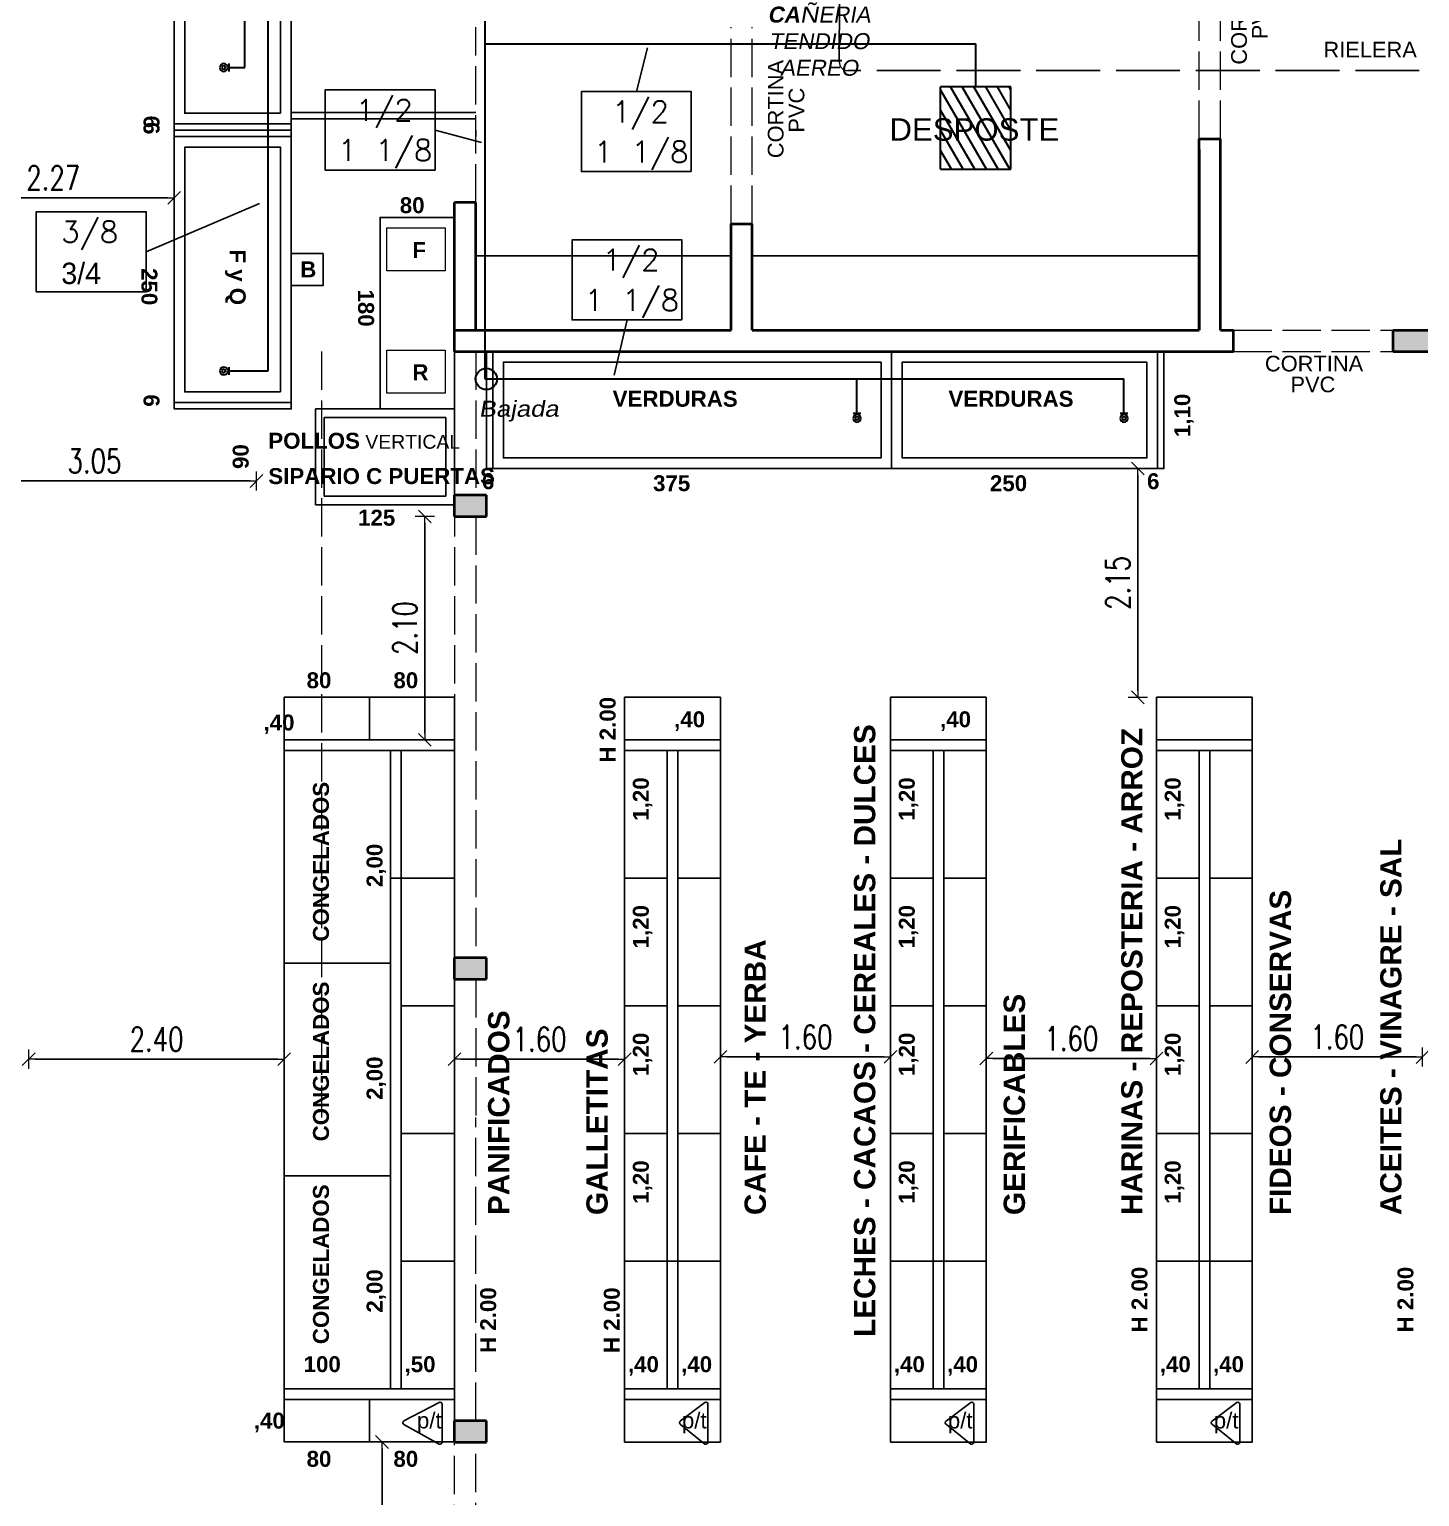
# Model space of a CAD drawing. Header units: millimetres. Extents: x 3657 to 4972, y 469 to 555.
# Drawn here: x 4903.27 to 4916.34, y 501.46 to 515.25 of the extents above; entities that cross this region are included whole.
import ezdxf

# ---------------------------------------------------------------- set-up
doc = ezdxf.new("R2010")
doc.units = ezdxf.units.MM
doc.linetypes.add('ACAD_ISO02W100', pattern=[15, 12, -3])
doc.layers.get('0').update_dxf_attribs({"color": 9})
doc.layers.get('Defpoints').update_dxf_attribs({"color": 9})
for name, color, linetype in [('2-texto', 9, 'Continuous'), ('7-equipamiento', 9, 'Continuous'), ('ELECTR', 9, 'Continuous'), ('IFA-MEDIA 02', 40, 'Continuous'), ('IFA-TEXTOS', 70, 'Continuous'), ('referencias 001', 9, 'Continuous')]:
    doc.layers.add(name, color=color, linetype=linetype)
for name, color, linetype, lineweight in [('8-cota equipam.', 9, 'Continuous', 5), ('cotas', 9, 'Continuous', 9), ('IFA-MEDIA 01', 30, 'Continuous', 30), ('mesada', 9, 'Continuous', 15), ('Muro', 9, 'Continuous', 40), ('proyeccion de vigas', 9, 'ACAD_ISO02W100', 15)]:
    doc.layers.add(name, color=color, linetype=linetype, lineweight=lineweight)
doc.styles.add('ARIAL', font='arial.ttf', dxfattribs={"width": 1.15, "oblique": 10})
doc.styles.add('Helvetica (bold)', font='')
doc.styles.add('ROMANS75', font='ROMANS.SHX', dxfattribs={"width": 0.75})
doc.styles.get("Standard").update_dxf_attribs({"font": 'arial.ttf', "height": 0.2})
doc.styles.get('Helvetica (bold)').set_extended_font_data('Helvetica', bold=True)
doc.dimstyles.new('COTAS100', dxfattribs={"dimscale": 0.15, "dimtxt": 1.5, "dimasz": 0.4, "dimexe": 1, "dimexo": 0, "dimgap": 0.5, "dimtad": 1, "dimzin": 0, "dimdsep": 46, "dimtxsty": 'ROMANS75', "dimblk1": 'TICK', "dimblk2": 'TICK', "dimsah": 1, "dimcen": 1, "dimse1": 1, "dimse2": 1, "dimclrd": 256, "dimclre": 256, "dimclrt": 256, "dimaunit": 1, "dimadec": 0, "dimazin": 0, "dimtfac": 1, "dimtix": 1, "dimtmove": 2, "dimatfit": 3, "dimldrblk": 'TICK', "dimfxl": 1, "dimtolj": 1, "dimtzin": 0, "dimarcsym": 0})

# ---------------------------------------------------------------- blocks, each defined once
blk = doc.blocks.new('EE')
blk.add_line((0.064, -0.05), (0.064, 0.05))
for radius in [0.0504, 0.0225]:
    blk.add_circle((0, 0), radius)
blk = doc.blocks.new('TICK')
at = {"color": 4}
blk.add_line((-1, -1), (1, 1), dxfattribs=at)
for p, q in [((-1, 0), (0, 0)), ((0, -1.5), (0, 1.5))]:
    blk.add_line(p, q)
blk = doc.blocks.new('*D115')
at = {"layer": 'cotas', "lineweight": -2, "transparency": 16777216}
blk.add_line((4902.416, 513.669), (4904.569, 513.669), dxfattribs=at)
at = {"layer": 'Defpoints', "color": 0, "transparency": 16777216}
for p in [(4904.629, 513.669), (4902.356, 513.005), (4904.629, 512.874)]:
    blk.add_point(p, dxfattribs=at)
at = {"layer": 'cotas', "lineweight": -2, "transparency": 16777216, "xscale": 0.06, "yscale": 0.06, "zscale": 0.06, "rotation": 180}
blk.add_blockref('TICK', (4902.356, 513.669), dxfattribs=at)
at = {"layer": 'cotas', "lineweight": -2, "transparency": 16777216, "xscale": 0.06, "yscale": 0.06, "zscale": 0.06}
blk.add_blockref('TICK', (4904.629, 513.669), dxfattribs=at)
at = {"layer": 'cotas', "transparency": 16777216, "insert": (4903.492, 513.856), "char_height": 0.225, "attachment_point": 5, "style": 'ROMANS75'}
blk.add_mtext('\\A1;2.27', dxfattribs=at)
blk = doc.blocks.new('*D118')
at = {"layer": 'cotas', "lineweight": -2, "transparency": 16777216}
blk.add_line((4902.416, 511.007), (4905.344, 511.007), dxfattribs=at)
at = {"layer": 'Defpoints', "color": 0, "transparency": 16777216}
for p in [(4905.404, 511.583), (4902.356, 511.047), (4905.404, 511.007)]:
    blk.add_point(p, dxfattribs=at)
at = {"layer": 'cotas', "lineweight": -2, "transparency": 16777216, "xscale": 0.06, "yscale": 0.06, "zscale": 0.06, "rotation": 180}
blk.add_blockref('TICK', (4902.356, 511.007), dxfattribs=at)
at = {"layer": 'cotas', "lineweight": -2, "transparency": 16777216, "xscale": 0.06, "yscale": 0.06, "zscale": 0.06}
blk.add_blockref('TICK', (4905.404, 511.007), dxfattribs=at)
at = {"layer": 'cotas', "transparency": 16777216, "insert": (4903.88, 511.195), "char_height": 0.225, "attachment_point": 5, "style": 'ROMANS75'}
blk.add_mtext('\\A1;3.05', dxfattribs=at)
blk = doc.blocks.new('*D119')
at = {"layer": 'cotas', "lineweight": -2, "transparency": 16777216}
blk.add_line((4906.583, 500.225), (4906.583, 501.914), dxfattribs=at)
at = {"layer": 'Defpoints', "color": 0, "transparency": 16777216}
for p in [(4905.764, 501.974), (4906.583, 501.974), (4906.164, 500.165)]:
    blk.add_point(p, dxfattribs=at)
at = {"layer": 'cotas', "lineweight": -2, "transparency": 16777216, "xscale": 0.06, "yscale": 0.06, "zscale": 0.06}
for p, rotation in [((4906.583, 501.974), 90), ((4906.583, 500.165), 270)]:
    blk.add_blockref('TICK', p, dxfattribs=dict(at, rotation=rotation))
at = {"layer": 'cotas', "transparency": 16777216, "insert": (4906.395, 501.07), "char_height": 0.225, "attachment_point": 5, "rotation": 90, "style": 'ROMANS75'}
blk.add_mtext('\\A1;1.81', dxfattribs=at)
blk = doc.blocks.new('*D126')
at = {"layer": 'cotas', "lineweight": -2, "transparency": 16777216}
blk.add_line((4913.688, 509.034), (4913.688, 511.064), dxfattribs=at)
at = {"layer": 'Defpoints', "color": 0, "transparency": 16777216}
for p in [(4913.688, 511.124), (4913.96, 511.124), (4914.015, 508.974)]:
    blk.add_point(p, dxfattribs=at)
at = {"layer": 'cotas', "lineweight": -2, "transparency": 16777216, "xscale": 0.06, "yscale": 0.06, "zscale": 0.06}
for p, rotation in [((4913.688, 511.124), 90), ((4913.688, 508.974), 270)]:
    blk.add_blockref('TICK', p, dxfattribs=dict(at, rotation=rotation))
at = {"layer": 'cotas', "transparency": 16777216, "insert": (4913.501, 510.049), "char_height": 0.225, "attachment_point": 5, "rotation": 90, "style": 'ROMANS75'}
blk.add_mtext('\\A1;2.15', dxfattribs=at)
blk = doc.blocks.new('*D175')
at = {"layer": 'cotas', "lineweight": -2, "transparency": 16777216}
blk.add_line((4907.324, 505.572), (4908.804, 505.572), dxfattribs=at)
at = {"layer": 'Defpoints', "color": 0, "transparency": 16777216}
for p in [(4908.864, 505.572), (4907.264, 502.475), (4908.864, 502.474)]:
    blk.add_point(p, dxfattribs=at)
at = {"layer": 'cotas', "lineweight": -2, "transparency": 16777216, "xscale": 0.06, "yscale": 0.06, "zscale": 0.06, "rotation": 180}
blk.add_blockref('TICK', (4907.264, 505.572), dxfattribs=at)
at = {"layer": 'cotas', "lineweight": -2, "transparency": 16777216, "xscale": 0.06, "yscale": 0.06, "zscale": 0.06}
blk.add_blockref('TICK', (4908.864, 505.572), dxfattribs=at)
at = {"layer": 'cotas', "transparency": 16777216, "insert": (4908.064, 505.76), "char_height": 0.225, "attachment_point": 5, "style": 'ROMANS75'}
blk.add_mtext('\\A1;1.60', dxfattribs=at)
blk = doc.blocks.new('*D177')
at = {"layer": 'cotas', "lineweight": -2, "transparency": 16777216}
blk.add_line((4909.824, 505.594), (4911.304, 505.594), dxfattribs=at)
at = {"layer": 'Defpoints', "color": 0, "transparency": 16777216}
for p in [(4909.764, 505.474), (4911.364, 505.594), (4911.364, 505.474)]:
    blk.add_point(p, dxfattribs=at)
at = {"layer": 'cotas', "lineweight": -2, "transparency": 16777216, "xscale": 0.06, "yscale": 0.06, "zscale": 0.06, "rotation": 180}
blk.add_blockref('TICK', (4909.764, 505.594), dxfattribs=at)
at = {"layer": 'cotas', "lineweight": -2, "transparency": 16777216, "xscale": 0.06, "yscale": 0.06, "zscale": 0.06}
blk.add_blockref('TICK', (4911.364, 505.594), dxfattribs=at)
at = {"layer": 'cotas', "transparency": 16777216, "insert": (4910.564, 505.781), "char_height": 0.225, "attachment_point": 5, "style": 'ROMANS75'}
blk.add_mtext('\\A1;1.60', dxfattribs=at)
blk = doc.blocks.new('*D178')
at = {"layer": 'cotas', "lineweight": -2, "transparency": 16777216}
blk.add_line((4912.324, 505.579), (4913.804, 505.579), dxfattribs=at)
at = {"layer": 'Defpoints', "color": 0, "transparency": 16777216}
for p in [(4913.864, 505.579), (4912.264, 505.291), (4913.864, 505.291)]:
    blk.add_point(p, dxfattribs=at)
at = {"layer": 'cotas', "lineweight": -2, "transparency": 16777216, "xscale": 0.06, "yscale": 0.06, "zscale": 0.06, "rotation": 180}
blk.add_blockref('TICK', (4912.264, 505.579), dxfattribs=at)
at = {"layer": 'cotas', "lineweight": -2, "transparency": 16777216, "xscale": 0.06, "yscale": 0.06, "zscale": 0.06}
blk.add_blockref('TICK', (4913.864, 505.579), dxfattribs=at)
at = {"layer": 'cotas', "transparency": 16777216, "insert": (4913.064, 505.766), "char_height": 0.225, "attachment_point": 5, "style": 'ROMANS75'}
blk.add_mtext('\\A1;1.60', dxfattribs=at)
blk = doc.blocks.new('*D179')
at = {"layer": 'cotas', "lineweight": -2, "transparency": 16777216}
blk.add_line((4914.824, 505.593), (4916.304, 505.593), dxfattribs=at)
at = {"layer": 'Defpoints', "color": 0, "transparency": 16777216}
for p in [(4916.364, 505.593), (4914.764, 505.276), (4916.364, 505.276)]:
    blk.add_point(p, dxfattribs=at)
at = {"layer": 'cotas', "lineweight": -2, "transparency": 16777216, "xscale": 0.06, "yscale": 0.06, "zscale": 0.06, "rotation": 180}
blk.add_blockref('TICK', (4914.764, 505.593), dxfattribs=at)
at = {"layer": 'cotas', "lineweight": -2, "transparency": 16777216, "xscale": 0.06, "yscale": 0.06, "zscale": 0.06}
blk.add_blockref('TICK', (4916.364, 505.593), dxfattribs=at)
at = {"layer": 'cotas', "transparency": 16777216, "insert": (4915.564, 505.781), "char_height": 0.225, "attachment_point": 5, "style": 'ROMANS75'}
blk.add_mtext('\\A1;1.60', dxfattribs=at)
blk = doc.blocks.new('*D185')
at = {"layer": 'cotas', "lineweight": -2, "transparency": 16777216}
blk.add_line((4905.604, 505.572), (4903.321, 505.572), dxfattribs=at)
at = {"layer": 'Defpoints', "color": 0, "transparency": 16777216}
for p in [(4903.261, 505.572), (4903.261, 505.475), (4905.664, 505.475)]:
    blk.add_point(p, dxfattribs=at)
at = {"layer": 'cotas', "lineweight": -2, "transparency": 16777216, "xscale": 0.06, "yscale": 0.06, "zscale": 0.06, "rotation": 180}
blk.add_blockref('TICK', (4903.261, 505.572), dxfattribs=at)
at = {"layer": 'cotas', "lineweight": -2, "transparency": 16777216, "xscale": 0.06, "yscale": 0.06, "zscale": 0.06}
blk.add_blockref('TICK', (4905.664, 505.572), dxfattribs=at)
at = {"layer": 'cotas', "transparency": 16777216, "insert": (4904.463, 505.76), "char_height": 0.225, "attachment_point": 5, "style": 'ROMANS75'}
blk.add_mtext('\\A1;2.40', dxfattribs=at)
blk = doc.blocks.new('*D135')
at = {"layer": 'cotas', "lineweight": -2, "transparency": 16777216}
blk.add_line((4906.986, 510.614), (4906.986, 508.635), dxfattribs=at)
at = {"layer": 'Defpoints', "color": 0, "transparency": 16777216}
for p in [(4906.643, 510.674), (4906.643, 508.575), (4906.986, 508.575)]:
    blk.add_point(p, dxfattribs=at)
at = {"layer": 'cotas', "lineweight": -2, "transparency": 16777216, "xscale": 0.06, "yscale": 0.06, "zscale": 0.06}
for p, rotation in [((4906.986, 510.674), 90), ((4906.986, 508.575), 270)]:
    blk.add_blockref('TICK', p, dxfattribs=dict(at, rotation=rotation))
at = {"layer": 'cotas', "transparency": 16777216, "insert": (4906.798, 509.625), "char_height": 0.225, "attachment_point": 5, "rotation": 90, "style": 'ROMANS75'}
blk.add_mtext('\\A1;2.10', dxfattribs=at)

msp = doc.modelspace()

# ---------------------------------------------------------------- hatches: boundary and pattern name
at = {"layer": '7-equipamiento'}
h = msp.add_hatch(color=9, dxfattribs=at)
h.dxf.hatch_style = 1
h.paths.add_polyline_path([(4907.564, 510.874), (4907.264, 510.874), (4907.264, 510.844), (4907.264, 510.674), (4907.564, 510.674)])
h = msp.add_hatch(color=9, dxfattribs=at)
h.dxf.hatch_style = 1
h.paths.add_polyline_path([(4907.564, 497.824), (4907.264, 497.824), (4907.264, 497.624), (4907.564, 497.624)])
h.paths.add_polyline_path([(4907.564, 493.474), (4907.264, 493.474), (4907.264, 493.274), (4907.564, 493.274)])
h.paths.add_polyline_path([(4907.564, 506.524), (4907.264, 506.524), (4907.264, 506.324), (4907.564, 506.324)])
h.paths.add_polyline_path([(4907.564, 502.174), (4907.264, 502.174), (4907.264, 501.974), (4907.564, 501.974)])
h.paths.add_polyline_path([(4922.114, 502.374), (4921.914, 502.374), (4921.914, 502.274), (4921.814, 502.274), (4921.814, 502.074), (4921.914, 502.074), (4921.914, 501.974), (4922.114, 501.974)])
h.paths.add_polyline_path([(4922.114, 506.774), (4921.914, 506.774), (4921.914, 506.674), (4921.814, 506.674), (4921.814, 506.474), (4921.914, 506.474), (4921.914, 506.374), (4922.114, 506.374)])
h.paths.add_polyline_path([(4922.114, 497.974), (4921.914, 497.974), (4921.914, 497.874), (4921.814, 497.874), (4921.814, 497.674), (4921.914, 497.674), (4921.914, 497.574), (4922.114, 497.574)])
h.paths.add_polyline_path([(4922.114, 493.574), (4921.914, 493.574), (4921.914, 493.474), (4921.814, 493.474), (4921.814, 493.274), (4922.114, 493.274), (4922.114, 493.374)])
h.paths.add_polyline_path([(4922.114, 489.274), (4921.814, 489.274), (4921.814, 489.074), (4922.114, 489.074)])
h.paths.add_polyline_path([(4916.514, 489.274), (4916.314, 489.274), (4916.314, 489.074), (4916.514, 489.074)])
h.paths.add_polyline_path([(4914.064, 489.274), (4913.864, 489.274), (4913.864, 489.074), (4914.064, 489.074)])
h.paths.add_polyline_path([(4911.614, 489.274), (4911.414, 489.274), (4911.414, 489.074), (4911.614, 489.074)])
h.paths.add_polyline_path([(4918.964, 489.274), (4918.764, 489.274), (4918.764, 489.074), (4918.964, 489.074)])
h.paths.add_polyline_path([(4907.564, 489.274), (4907.264, 489.274), (4907.264, 489.074), (4907.564, 489.074)])
at = {"layer": 'IFA-MEDIA 01'}
h = msp.add_hatch(dxfattribs=at)
h.set_pattern_fill('LINE', color=256, scale=0.03, angle=-1320, style=0)
h.set_pattern_definition([(120, (4981.20529, 444.44056), (-0.08248892, -0.047625), [])])
h.paths.add_polyline_path([(4911.834, 513.937), (4911.834, 514.712), (4912.494, 514.712), (4912.494, 513.937)])
at = {"layer": 'referencias 001', "ltscale": 0.5}
h = msp.add_hatch(color=9, dxfattribs=at)
h.dxf.hatch_style = 1
h.paths.add_polyline_path([(4922.114, 512.424), (4922.114, 513.674), (4921.914, 513.674), (4921.914, 512.424), (4917.714, 512.424), (4917.714, 514.224), (4916.914, 514.224), (4916.914, 514.074), (4917.514, 514.074), (4917.514, 512.424), (4916.089, 512.424), (4916.089, 512.224), (4921.914, 512.224), (4921.914, 511.824), (4922.114, 511.824)])

# ---------------------------------------------------------------- linework, layer by layer
at = {"color": 9, "linetype": 'ACAD_ISO02W100', "ltscale": 0.05}
for p, q in [((4910.881, 514.945), (4910.893, 517.289)), ((4925.334, 514.865), (4910.961, 514.865))]:
    msp.add_line(p, q, dxfattribs=at)
at = {"color": 9}
for p, q in [((4907.264, 510.674), (4907.264, 510.874)), ((4907.264, 506.324), (4907.264, 506.524)), ((4907.264, 504.824), (4907.264, 505.024))]:
    msp.add_line(p, q, dxfattribs=at)
at = {"layer": '7-equipamiento', "color": 4}
for p, q in [((4905.959, 511.684), (4905.959, 510.784)), ((4907.264, 511.684), (4905.959, 511.684)), ((4907.264, 510.784), (4907.264, 511.684)), ((4906.039, 511.604), (4906.039, 510.864)), ((4907.184, 511.604), (4906.039, 511.604)), ((4907.184, 510.864), (4907.184, 511.604)), ((4906.039, 510.864), (4907.184, 510.864)), ((4905.959, 510.784), (4907.264, 510.784))]:
    msp.add_line(p, q, dxfattribs=at)
at = {"layer": '7-equipamiento', "color": 3}
for points in [[(4905.729, 514.364), (4904.629, 514.364), (4904.629, 516.864), (4905.729, 516.864)], [(4905.629, 514.464), (4904.729, 514.464), (4904.729, 516.764), (4905.629, 516.764)], [(4904.629, 514.364), (4905.729, 514.364), (4905.729, 514.304), (4904.629, 514.304)], [(4904.629, 514.304), (4905.729, 514.304), (4905.729, 514.244), (4904.629, 514.244)], [(4905.729, 511.744), (4904.629, 511.744), (4904.629, 514.244), (4905.729, 514.244)], [(4905.629, 511.844), (4904.729, 511.844), (4904.729, 514.144), (4905.629, 514.144)], [(4904.629, 511.744), (4905.729, 511.744), (4905.729, 511.684), (4904.629, 511.684)]]:
    msp.add_lwpolyline(points, close=True, dxfattribs=at)
at = {"layer": '7-equipamiento', "color": 9}
for points in [[(4907.264, 511.684), (4906.564, 511.684), (4906.564, 513.484), (4907.264, 513.484)], [(4907.564, 511.124), (4907.564, 512.224), (4907.624, 512.224), (4907.624, 511.124)], [(4913.874, 511.124), (4913.874, 512.224), (4913.934, 512.224), (4913.934, 511.124)], [(4909.764, 508.974), (4909.764, 508.574), (4908.864, 508.574), (4908.864, 508.974)], [(4912.264, 508.974), (4912.264, 508.574), (4911.364, 508.574), (4911.364, 508.974)], [(4914.764, 508.974), (4914.764, 508.574), (4913.864, 508.574), (4913.864, 508.974)], [(4907.264, 508.575), (4907.264, 508.475), (4905.664, 508.475), (4905.664, 508.575)], [(4909.764, 508.574), (4909.764, 508.474), (4908.864, 508.474), (4908.864, 508.574)], [(4912.264, 508.574), (4912.264, 508.474), (4911.364, 508.474), (4911.364, 508.574)], [(4914.764, 508.574), (4914.764, 508.474), (4913.864, 508.474), (4913.864, 508.574)], [(4907.264, 508.475), (4907.264, 507.275), (4906.764, 507.275), (4906.764, 508.475)], [(4909.264, 508.474), (4909.264, 507.274), (4908.864, 507.274), (4908.864, 508.474)], [(4909.364, 508.474), (4909.364, 503.673), (4909.264, 503.673), (4909.264, 508.474)], [(4909.764, 508.474), (4909.764, 507.274), (4909.364, 507.274), (4909.364, 508.474)], [(4911.764, 508.474), (4911.764, 507.274), (4911.364, 507.274), (4911.364, 508.474)], [(4911.864, 508.474), (4911.864, 503.673), (4911.764, 503.673), (4911.764, 508.474)], [(4912.264, 508.474), (4912.264, 507.274), (4911.864, 507.274), (4911.864, 508.474)], [(4914.264, 508.474), (4914.264, 507.274), (4913.864, 507.274), (4913.864, 508.474)], [(4914.364, 508.474), (4914.364, 503.673), (4914.264, 503.673), (4914.264, 508.474)], [(4914.764, 508.474), (4914.764, 507.274), (4914.364, 507.274), (4914.364, 508.474)], [(4906.764, 507.275), (4906.764, 502.474), (4906.664, 502.474), (4906.664, 507.275)], [(4907.264, 507.275), (4907.264, 506.075), (4906.764, 506.075), (4906.764, 507.275)], [(4909.264, 507.274), (4909.264, 506.074), (4908.864, 506.074), (4908.864, 507.274)], [(4909.764, 507.274), (4909.764, 506.074), (4909.364, 506.074), (4909.364, 507.274)], [(4911.764, 507.274), (4911.764, 506.074), (4911.364, 506.074), (4911.364, 507.274)], [(4912.264, 507.274), (4912.264, 506.074), (4911.864, 506.074), (4911.864, 507.274)], [(4914.264, 507.274), (4914.264, 506.074), (4913.864, 506.074), (4913.864, 507.274)], [(4914.764, 507.274), (4914.764, 506.074), (4914.364, 506.074), (4914.364, 507.274)], [(4907.264, 506.075), (4907.264, 504.875), (4906.764, 504.875), (4906.764, 506.075)], [(4909.264, 506.074), (4909.264, 504.874), (4908.864, 504.874), (4908.864, 506.074)], [(4909.764, 506.074), (4909.764, 504.874), (4909.364, 504.874), (4909.364, 506.074)], [(4911.764, 506.074), (4911.764, 504.874), (4911.364, 504.874), (4911.364, 506.074)], [(4912.264, 506.074), (4912.264, 504.874), (4911.864, 504.874), (4911.864, 506.074)], [(4914.264, 506.074), (4914.264, 504.874), (4913.864, 504.874), (4913.864, 506.074)], [(4914.764, 506.074), (4914.764, 504.874), (4914.364, 504.874), (4914.364, 506.074)], [(4907.264, 504.875), (4907.264, 503.675), (4906.764, 503.675), (4906.764, 504.875)], [(4909.264, 504.874), (4909.264, 503.674), (4908.864, 503.674), (4908.864, 504.874)], [(4909.764, 504.874), (4909.764, 503.674), (4909.364, 503.674), (4909.364, 504.874)], [(4911.764, 504.874), (4911.764, 503.674), (4911.364, 503.674), (4911.364, 504.874)], [(4912.264, 504.874), (4912.264, 503.674), (4911.864, 503.674), (4911.864, 504.874)], [(4914.264, 504.874), (4914.264, 503.674), (4913.864, 503.674), (4913.864, 504.874)], [(4914.764, 504.874), (4914.764, 503.674), (4914.364, 503.674), (4914.364, 504.874)], [(4907.264, 503.675), (4907.264, 502.475), (4906.764, 502.475), (4906.764, 503.675)], [(4909.264, 503.674), (4909.264, 502.474), (4908.864, 502.474), (4908.864, 503.674)], [(4909.764, 503.674), (4909.764, 502.474), (4909.364, 502.474), (4909.364, 503.674)], [(4911.764, 503.674), (4911.764, 502.474), (4911.364, 502.474), (4911.364, 503.674)], [(4912.264, 503.674), (4912.264, 502.474), (4911.864, 502.474), (4911.864, 503.674)], [(4914.264, 503.674), (4914.264, 502.474), (4913.864, 502.474), (4913.864, 503.674)], [(4914.764, 503.674), (4914.764, 502.474), (4914.364, 502.474), (4914.364, 503.674)], [(4907.264, 502.474), (4907.264, 502.374), (4905.664, 502.374), (4905.664, 502.474)], [(4909.764, 502.474), (4909.764, 502.374), (4908.864, 502.374), (4908.864, 502.474)], [(4912.264, 502.474), (4912.264, 502.374), (4911.364, 502.374), (4911.364, 502.474)], [(4914.764, 502.474), (4914.764, 502.374), (4913.864, 502.374), (4913.864, 502.474)], [(4909.764, 502.374), (4909.764, 501.974), (4908.864, 501.974), (4908.864, 502.374)], [(4912.264, 502.374), (4912.264, 501.974), (4911.364, 501.974), (4911.364, 502.374)], [(4914.764, 502.374), (4914.764, 501.974), (4913.864, 501.974), (4913.864, 502.374)]]:
    msp.add_lwpolyline(points, close=True, dxfattribs=at)
for points in [[(4905.729, 513.144), (4906.029, 513.144), (4906.029, 512.844), (4905.729, 512.844), (4905.729, 513.144)], [(4905.664, 508.575), (4905.664, 508.975), (4906.464, 508.975), (4906.464, 508.575)], [(4907.264, 508.575), (4907.264, 508.975), (4906.464, 508.975), (4906.464, 508.575)], [(4905.664, 502.375), (4905.664, 501.975), (4906.464, 501.975), (4906.464, 502.375)], [(4907.264, 502.375), (4907.264, 501.975), (4906.464, 501.975), (4906.464, 502.375)]]:
    msp.add_lwpolyline(points, dxfattribs=at)
at = {"layer": '7-equipamiento', "color": 2}
for points in [[(4911.374, 512.224), (4911.374, 511.124), (4907.624, 511.124), (4907.624, 512.224)], [(4911.374, 512.224), (4911.374, 511.124), (4907.624, 511.124), (4907.624, 512.224)], [(4913.874, 512.224), (4913.874, 511.124), (4911.374, 511.124), (4911.374, 512.224)], [(4911.274, 512.124), (4911.274, 511.224), (4907.724, 511.224), (4907.724, 512.124)], [(4913.774, 512.124), (4913.774, 511.224), (4911.474, 511.224), (4911.474, 512.124)]]:
    msp.add_lwpolyline(points, close=True, dxfattribs=at)
at = {"layer": '7-equipamiento', "color": 6}
for points in [[(4906.664, 508.475), (4906.664, 506.475), (4905.664, 506.475), (4905.664, 508.475)], [(4906.664, 506.475), (4906.664, 504.475), (4905.664, 504.475), (4905.664, 506.475)], [(4906.664, 504.475), (4906.664, 502.475), (4905.664, 502.475), (4905.664, 504.475)]]:
    msp.add_lwpolyline(points, close=True, dxfattribs=at)
at = {"layer": 'cotas', "color": 9, "ltscale": 0.05}
msp.add_arc((4910.961, 514.945), 0.08, 179.7095, 270, dxfattribs=at)
at = {"layer": 'ELECTR', "color": 9, "flags": 128}
for points in [[(4906.789, 502.138), (4907.119, 501.955, 0.566987), (4907.147, 501.972), (4907.147, 502.33, 0.566987), (4907.119, 502.347), (4906.789, 502.173, 0.598361)], [(4909.389, 502.138), (4909.619, 501.955, 0.566987), (4909.647, 501.972), (4909.647, 502.33, 0.566987), (4909.619, 502.347), (4909.389, 502.173, 0.598361)], [(4911.889, 502.138), (4912.119, 501.955, 0.566987), (4912.147, 501.972), (4912.147, 502.33, 0.566987), (4912.119, 502.347), (4911.889, 502.173, 0.598361)], [(4914.389, 502.138), (4914.619, 501.955, 0.566987), (4914.647, 501.972), (4914.647, 502.33, 0.566987), (4914.619, 502.347), (4914.389, 502.173, 0.598361)]]:
    msp.add_lwpolyline(points, format="xyb", close=True, dxfattribs=at)
at = {"layer": 'IFA-MEDIA 01', "ltscale": 0.5}
for p, q in [((4907.55, 522.897), (4907.55, 511.966)), ((4907.55, 515.115), (4912.164, 515.115)), ((4912.164, 514.712), (4912.164, 515.115))]:
    msp.add_line(p, q, dxfattribs=at)
at = {"layer": 'IFA-MEDIA 01'}
for p, q in [((4905.512, 512.041), (4905.512, 519.282)), ((4905.292, 514.893), (4905.292, 517.418)), ((4905.142, 514.893), (4905.292, 514.893)), ((4912.494, 514.712), (4911.834, 514.712)), ((4911.834, 513.937), (4911.834, 514.712)), ((4912.494, 513.937), (4912.494, 514.712)), ((4911.834, 513.937), (4912.494, 513.937)), ((4905.142, 512.041), (4905.512, 512.041)), ((4911.048, 511.644), (4911.048, 511.966)), ((4913.558, 511.644), (4913.558, 511.966))]:
    msp.add_line(p, q, dxfattribs=at)
at = {"layer": 'IFA-MEDIA 01', "ltscale": 2}
msp.add_line((4907.55, 511.966), (4913.558, 511.966), dxfattribs=at)
at = {"layer": 'IFA-MEDIA 01'}
msp.add_circle((4907.563, 511.966), 0.1, dxfattribs=at)
at = {"layer": 'IFA-MEDIA 02', "ltscale": 0.5}
for p, q in [((4908.974, 514.667), (4909.08, 515.079)), ((4907.082, 514.306), (4907.519, 514.19)), ((4904.366, 513.161), (4905.43, 513.616)), ((4908.886, 512.521), (4908.765, 512.002))]:
    msp.add_line(p, q, dxfattribs=at)
at = {"layer": 'IFA-MEDIA 02'}
for points in [[(4907.082, 513.93), (4906.049, 513.93), (4906.049, 514.682), (4907.082, 514.682)], [(4909.49, 513.915), (4908.457, 513.915), (4908.457, 514.667), (4909.49, 514.667)], [(4904.366, 512.785), (4903.333, 512.785), (4903.333, 513.537), (4904.366, 513.537)], [(4909.402, 512.521), (4908.369, 512.521), (4908.369, 513.273), (4909.402, 513.273)]]:
    msp.add_lwpolyline(points, close=True, dxfattribs=at)
at = {"layer": 'mesada', "color": 9}
for points in [[(4906.627, 513.385), (4907.178, 513.385), (4907.178, 512.981), (4906.627, 512.981)], [(4906.627, 512.236), (4907.178, 512.236), (4907.178, 511.832), (4906.627, 511.832)]]:
    msp.add_lwpolyline(points, close=True, dxfattribs=at)
at = {"layer": 'Muro', "color": 9}
for p, q in [((4914.264, 512.424), (4914.264, 514.224)), ((4914.264, 514.224), (4914.464, 514.224)), ((4914.464, 512.424), (4914.464, 514.224)), ((4914.264, 514.123), (4914.264, 512.424)), ((4907.264, 512.224), (4907.264, 513.626)), ((4907.464, 513.626), (4907.264, 513.626)), ((4907.464, 512.424), (4907.464, 513.626)), ((4909.864, 512.424), (4909.864, 513.424)), ((4909.864, 513.424), (4910.064, 513.424)), ((4909.864, 512.424), (4909.864, 513.424)), ((4910.064, 512.424), (4910.064, 513.424)), ((4910.064, 512.424), (4910.064, 513.424)), ((4907.264, 512.424), (4909.864, 512.424)), ((4907.264, 512.224), (4907.264, 512.424)), ((4907.464, 512.424), (4909.864, 512.424)), ((4910.064, 512.424), (4914.264, 512.424)), ((4910.664, 512.424), (4914.264, 512.424)), ((4914.464, 512.424), (4914.589, 512.424)), ((4914.589, 512.224), (4914.589, 512.424)), ((4916.089, 512.424), (4917.514, 512.424)), ((4916.089, 512.224), (4916.089, 512.424)), ((4907.264, 512.224), (4914.589, 512.224)), ((4907.264, 512.224), (4914.589, 512.224)), ((4916.089, 512.224), (4921.914, 512.224)), ((4907.564, 510.874), (4907.264, 510.874)), ((4907.264, 510.674), (4907.264, 510.874)), ((4907.564, 510.674), (4907.564, 510.874)), ((4907.264, 510.674), (4907.564, 510.674)), ((4907.564, 506.524), (4907.264, 506.524)), ((4907.264, 506.324), (4907.264, 506.524)), ((4907.564, 506.324), (4907.564, 506.524)), ((4907.264, 506.324), (4907.564, 506.324)), ((4907.564, 502.174), (4907.264, 502.174)), ((4907.264, 501.974), (4907.264, 502.174)), ((4907.564, 501.974), (4907.564, 502.174)), ((4907.264, 501.974), (4907.564, 501.974))]:
    msp.add_line(p, q, dxfattribs=at)
at = {"layer": 'proyeccion de vigas', "color": 9, "ltscale": 0.03}
for p, q in [((4914.264, 514.224), (4914.264, 516.224)), ((4914.464, 514.224), (4914.464, 516.224)), ((4907.464, 513.626), (4907.464, 515.274)), ((4909.864, 513.424), (4909.864, 515.274)), ((4910.064, 513.424), (4910.064, 515.274)), ((4914.589, 512.424), (4916.089, 512.424)), ((4906.014, 512.224), (4906.014, 505.024)), ((4907.264, 512.224), (4907.264, 505.024)), ((4907.464, 512.224), (4907.464, 510.874)), ((4914.589, 512.224), (4916.089, 512.224)), ((4907.464, 510.674), (4907.464, 506.524)), ((4907.464, 506.324), (4907.464, 505.024)), ((4907.464, 502.174), (4907.464, 505.024)), ((4907.264, 484.924), (4907.264, 504.624)), ((4907.464, 497.824), (4907.464, 501.974))]:
    msp.add_line(p, q, dxfattribs=at)
at = {"layer": 'referencias 001', "color": 9, "ltscale": 0.5}
for p, q in [((4905.729, 514.471), (4907.464, 514.471)), ((4905.729, 514.411), (4907.464, 514.411)), ((4907.464, 514.244), (4907.464, 514.304)), ((4910.064, 513.124), (4914.264, 513.124))]:
    msp.add_line(p, q, dxfattribs=at)
msp.add_lwpolyline([(4907.464, 512.424), (4909.864, 512.424), (4909.864, 513.124), (4907.464, 513.124)], close=True, dxfattribs=at)

# ---------------------------------------------------------------- block references
at = {"layer": 'IFA-MEDIA 01', "xscale": -0.7326479330658913, "yscale": 0.7326479330658913}
for p, zscale, rotation in [((4905.095, 514.893), 0.732647932368795, 180), ((4905.095, 512.041), 0.732647932368795, 180), ((4911.048, 511.597), 0.7326479323687951, 270), ((4913.558, 511.597), 0.7326479323687951, 270)]:
    msp.add_blockref('EE', p, dxfattribs=dict(at, zscale=zscale, rotation=rotation))

# ---------------------------------------------------------------- texts
at = {"layer": '2-texto', "color": 9}
for s, width, insert, char_height, attachment_point, rotation in [('{\\fArial|b1|i0|c0|p34;\\H1.1499x;F y Q}', 1.49932, (4905.106, 513.184), 0.13045, 7, 270), ('{\\fArial|b1|i0|c0|p34;H 2.00}', 1.27012, (4908.629, 508.36), 0.15, 1, 90), ('{\\fArial|b1|i0|c0|p34;LECHES - CACAOS - CEREALES - DULCES}', 5.89758, (4911.02, 502.962), 0.2, 1, 90), ('{\\fArial|b1|i0|c0|p34;HARINAS - REPOSTERIA - ARROZ}', 5.89758, (4913.532, 504.107), 0.2, 1, 90), ('{\\fArial|b1|i0|c0|p34;ACEITES - VINAGRE - SAL}', 5.89758, (4915.967, 504.107), 0.2, 1, 90), ('{\\fArial|b1|i0|c0|p34;FIDEOS - CONSERVAS}', 5.89758, (4914.928, 504.107), 0.2, 1, 90), ('{\\fArial|b1|i0|c0|p34;CAFE - TE - YERBA}', 5.89758, (4909.991, 504.107), 0.2, 1, 90), ('{\\fArial|b1|i0|c0|p34;CONGELADOS}', 1.27012, (4905.934, 504.8), 0.15, 1, 90), ('{\\fArial|b1|i0|c0|p34;GERIFICABLES}', 5.89758, (4912.427, 504.107), 0.2, 1, 90), ('{\\fArial|b1|i0|c0|p34;PANIFICADOS}', 5.89758, (4907.58, 504.107), 0.2, 1, 90), ('{\\fArial|b1|i0|c0|p34;GALLETITAS}', 5.89758, (4908.504, 504.107), 0.2, 1, 90), ('{\\fArial|b1|i0|c0|p34;H 2.00}', 1.27012, (4913.629, 503.004), 0.15, 1, 90), ('{\\fArial|b1|i0|c0|p34;H 2.00}', 1.27012, (4916.129, 503.004), 0.15, 1, 90), ('{\\fArial|b1|i0|c0|p34;H 2.00}', 1.27012, (4907.506, 502.811), 0.15, 1, 90), ('{\\fArial|b1|i0|c0|p34;H 2.00}', 1.27012, (4908.668, 502.81), 0.15, 1, 90)]:
    msp.add_mtext_dynamic_manual_height_columns(s, width=width, gutter_width=1, heights=[0], dxfattribs=dict(at, insert=insert, char_height=char_height, attachment_point=attachment_point, rotation=rotation))
at = {"layer": '2-texto', "color": 9, "char_height": 0.13045, "attachment_point": 7}
for s, width, heights, insert in [('{\\fArial|b1|i0|c0|p34;\\H1.1499x;VERDURAS} ', 1.27012, [0], (4908.751, 511.703)), ('{\\fArial|b1|i0|c0|p34;\\H1.1499x;VERDURAS} ', 1.27012, [0], (4911.908, 511.703)), ('{\\fArial|b1|i0|c0|p34;\\H1.1499x;POLLOS} VERTICAL', 1.94247, [0.554], (4905.514, 511.308)), ('{\\fArial|b1|i0|c0|p34;\\H1.1499x;SIPARIO C PUERTAS}', 2.23381, [0.554], (4905.514, 510.976))]:
    msp.add_mtext_dynamic_manual_height_columns(s, width=width, gutter_width=1, heights=heights, dxfattribs=dict(at, insert=insert))
at = {"layer": '2-texto', "color": 6, "char_height": 0.15, "attachment_point": 1, "rotation": 90}
for insert in [(4905.934, 506.678), (4905.934, 502.894)]:
    msp.add_mtext_dynamic_manual_height_columns('{\\fArial|b1|i0|c0|p34;CONGELADOS}', width=1.27012, gutter_width=1, heights=[0], dxfattribs=dict(at, insert=insert))
at = {"layer": '8-cota equipam.', "color": 9, "lineweight": 0, "style": 'Helvetica (bold)'}
for s, height, rotation, p in [('6', 0.15, 270, (4904.341, 514.441)), ('6', 0.15, 270, (4904.341, 514.381)), ('250', 0.1499, 270, (4904.321, 513.008)), ('180', 0.1499, 270, (4906.358, 512.807)), ('6', 0.15, 270, (4904.341, 511.821)), ('1,10', 0.1499, 90, (4914.181, 511.42)), ('90', 0.1499, 90, (4905.329, 511.12)), ('1,20', 0.1499, 90, (4909.091, 507.814)), ('1,20', 0.1499, 90, (4911.591, 507.814)), ('1,20', 0.1499, 90, (4914.091, 507.814)), ('2,00', 0.1499, 90, (4906.588, 507.19)), ('1,20', 0.1499, 90, (4909.091, 506.614)), ('1,20', 0.1499, 90, (4911.591, 506.614)), ('1,20', 0.1499, 90, (4914.091, 506.614)), ('1,20', 0.1499, 90, (4909.091, 505.414)), ('1,20', 0.1499, 90, (4911.591, 505.414)), ('1,20', 0.1499, 90, (4914.091, 505.414)), ('2,00', 0.1499, 90, (4906.588, 505.19)), ('1,20', 0.1499, 90, (4909.091, 504.214)), ('1,20', 0.1499, 90, (4911.591, 504.214)), ('1,20', 0.1499, 90, (4914.091, 504.214)), ('2,00', 0.1499, 90, (4906.588, 503.19))]:
    msp.add_text(s, height=height, rotation=rotation, dxfattribs=at).set_placement(p)
for s, height, p in [('80', 0.1499, (4906.75, 513.524)), ('F', 0.15, (4906.868, 513.103)), ('B', 0.15, (4905.814, 512.921)), ('R', 0.15, (4906.868, 511.954)), (' 6', 0.1499, (4907.464, 510.93)), ('375', 0.1499, (4909.131, 510.911)), ('250', 0.1499, (4912.298, 510.911)), (' 6', 0.1499, (4913.717, 510.93)), ('125', 0.1499, (4906.358, 510.587)), ('80', 0.1499, (4905.874, 509.059)), ('80', 0.1499, (4906.69, 509.059)), (',40', 0.1499, (4905.469, 508.662)), (',40', 0.1499, (4909.329, 508.692)), (',40', 0.1499, (4911.829, 508.692)), ('100', 0.1499, (4905.846, 502.631)), (',50', 0.1499, (4906.795, 502.631)), (',40', 0.1499, (4908.895, 502.63)), (',40', 0.1499, (4909.395, 502.63)), (',40', 0.1499, (4911.395, 502.63)), (',40', 0.1499, (4911.895, 502.63)), (',40', 0.1499, (4913.895, 502.63)), (',40', 0.1499, (4914.395, 502.63)), (',40', 0.1499, (4905.378, 502.1)), ('80', 0.1499, (4905.874, 501.741)), ('80', 0.1499, (4906.69, 501.741))]:
    msp.add_text(s, height=height, dxfattribs=at).set_placement(p)
at = {"layer": 'cotas', "color": 9}
for s, p in [('CORTINA', (4914.713, 514.92)), ('PVC', (4914.908, 515.159)), ('CORTINA', (4910.357, 514.041)), ('PVC', (4910.553, 514.281))]:
    msp.add_text(s, height=0.147, rotation=90, dxfattribs=at).set_placement(p)
for s, height, p in [('RIELERA', 0.147, (4915.433, 514.988)), ('DESPOSTE', 0.21, (4911.353, 514.206)), ('CORTINA', 0.147, (4914.883, 512.037)), ('PVC', 0.147, (4915.123, 511.841))]:
    msp.add_text(s, height=height, dxfattribs=at).set_placement(p)
at = {"layer": 'ELECTR', "color": 9, "style": 'ARIAL'}
for p in [(4906.911, 502.102), (4909.402, 502.102), (4911.902, 502.102), (4914.402, 502.102)]:
    msp.add_text('p/t', height=0.15, dxfattribs=at).set_placement(p)
at = {"layer": 'IFA-MEDIA 02', "char_height": 0.20101, "width": 1.0497, "attachment_point": 1}
for s, insert in [('{\\Ftxt.shx|c0;1/2}', (4906.337, 514.594)), ('{\\Ftxt.shx|c0;1/2}', (4908.745, 514.579)), ('{\\Ftxt.shx|c0;1 1/8}', (4906.17, 514.216)), ('{\\Ftxt.shx|c0;1 1/8}', (4908.578, 514.201)), ('{\\Ftxt.shx|c0;3/8}', (4903.568, 513.449)), ('{\\Ftxt.shx|c0;1/2}', (4908.657, 513.185)), ('{\\Ftxt|c0;3/4}', (4903.568, 513.059)), ('{\\Ftxt.shx|c0;1 1/8}', (4908.49, 512.807))]:
    msp.add_mtext(s, dxfattribs=dict(at, insert=insert))
at = {"layer": 'IFA-TEXTOS', "color": 70, "char_height": 0.15, "style": 'ARIAL'}
for s, insert, width, attachment_point in [('{\\fArial|b1|i0|c238|p34;CA}Ñ{\\fArial|b0|i0|c238|p34;ERIA TENDIDO AEREO}', (4910.691, 515.466), 1.47568, 2), ('  Bajada', (4907.359, 511.761), 2.04242, 1)]:
    msp.add_mtext(s, dxfattribs=dict(at, insert=insert, width=width, attachment_point=attachment_point))

# ---------------------------------------------------------------- dimensions: what is measured, and where the dimension line sits
at = {"layer": 'cotas', "color": 9}
for base, p1, p2, picture, middle in [((4904.629, 513.669), (4902.356, 513.005), (4904.629, 512.874), '*D115', (4903.492, 513.856)), ((4905.404, 511.007), (4902.356, 511.047), (4905.404, 511.583), '*D118', (4903.88, 511.195)), ((4903.261, 505.572), (4905.664, 505.475), (4903.261, 505.475), '*D185', (4904.463, 505.76)), ((4908.864, 505.572), (4907.264, 502.475), (4908.864, 502.474), '*D175', (4908.064, 505.76)), ((4911.364, 505.594), (4909.764, 505.474), (4911.364, 505.474), '*D177', (4910.564, 505.781)), ((4913.864, 505.579), (4912.264, 505.291), (4913.864, 505.291), '*D178', (4913.064, 505.766)), ((4916.364, 505.593), (4914.764, 505.276), (4916.364, 505.276), '*D179', (4915.564, 505.781))]:
    dim = msp.add_linear_dim(base=base, p1=p1, p2=p2, dimstyle='COTAS100', dxfattribs=at)
    dim.commit()
    dim.dimension.update_dxf_attribs({"geometry": picture, "text_midpoint": middle})
for base, p1, p2, picture, middle in [((4913.688, 511.124), (4914.015, 508.974), (4913.96, 511.124), '*D126', (4913.501, 510.049)), ((4906.986, 508.575), (4906.643, 510.674), (4906.643, 508.575), '*D135', (4906.798, 509.625)), ((4906.583, 501.974), (4906.164, 500.165), (4905.764, 501.974), '*D119', (4906.395, 501.07))]:
    dim = msp.add_linear_dim(base=base, p1=p1, p2=p2, angle=90, dimstyle='COTAS100', dxfattribs=at)
    dim.commit()
    dim.dimension.update_dxf_attribs({"geometry": picture, "text_midpoint": middle})

doc.saveas('drawing.dxf')
